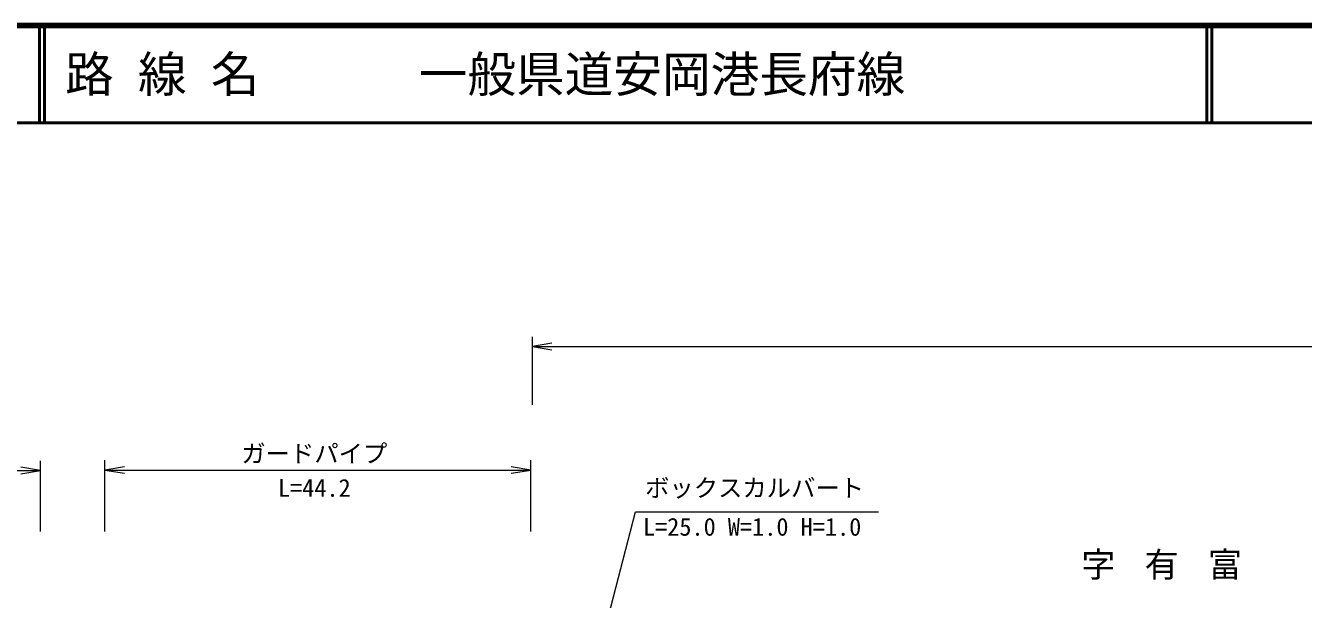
# Model space of a CAD drawing. Units: millimetres at full size, sheet at 1:1000; details may follow other scales. Extents: x 40000 to 680000, y 20000 to 380000.
# Drawn here: x 176320 to 307667, y 320998 to 380000 of the extents above; entities that cross this region are included whole.
import ezdxf
from ezdxf.enums import TextEntityAlignment as Align

# ---------------------------------------------------------------- set-up
doc = ezdxf.new("R2010")
doc.units = ezdxf.units.MM
doc.header["$LTSCALE"] = 1000
doc.layers.add('M-BMK-HTXT', color=7, linetype='Continuous')
doc.layers.add('M-TTL-TXT', color=7, linetype='Continuous')
for name, color, linetype, lineweight in [('M-STR-HTXT', 7, 'Continuous', 13), ('M-TTL', 2, 'Continuous', 140), ('M-TTL-LINE', 7, 'Continuous', 50)]:
    doc.layers.add(name, color=color, linetype=linetype, lineweight=lineweight)
doc.styles.add('ＭＳ ゴシック', font='')
doc.styles.get('ＭＳ ゴシック').set_extended_font_data('MS Gothic')

# ---------------------------------------------------------------- blocks, each defined once
blk = doc.blocks.new('open_arrow')
at = {"color": 0, "linetype": 'Continuous', "lineweight": -2}
blk.add_lwpolyline([(7.5, 1.25), (0, 0), (7.5, -1.25)], dxfattribs=at)

msp = doc.modelspace()

# ---------------------------------------------------------------- linework, layer by layer
at = {"layer": 'M-STR-HTXT'}
for p, q in [((228420, 341000), (228420, 348000)), ((228420, 347000), (450963, 347000)), ((177841, 328000), (177841, 335258)), ((184474, 328000), (184474, 335305)), ((228247, 328000), (228247, 335305)), ((64427, 334258), (177841, 334258)), ((184474, 334305), (228247, 334305))]:
    msp.add_line(p, q, dxfattribs=at)
msp.add_lwpolyline([(229245, 292284), (239000, 330000), (264000, 330000)], dxfattribs=at)
at = {"layer": 'M-TTL'}
msp.add_line((680000, 380000), (40000, 380000), dxfattribs=at)
at = {"layer": 'M-TTL-LINE'}
for p, q in [((177750, 380000), (177750, 370000)), ((178250, 380000), (178250, 370000)), ((297750, 380000), (297750, 370000)), ((298250, 380000), (298250, 370000)), ((40000, 370000), (680000, 370000))]:
    msp.add_line(p, q, dxfattribs=at)

# ---------------------------------------------------------------- block references
at = {"layer": 'M-STR-HTXT', "xscale": 267, "yscale": 267}
for p in [(228420, 347000), (184474, 334305)]:
    msp.add_blockref('open_arrow', p, dxfattribs=at)
at = {"layer": 'M-STR-HTXT', "xscale": 267, "yscale": 267, "rotation": 180}
for p in [(177841, 334258), (228247, 334305)]:
    msp.add_blockref('open_arrow', p, dxfattribs=at)

# ---------------------------------------------------------------- texts
at = {"layer": 'M-BMK-HTXT', "insert": (294597, 323020), "char_height": 2566, "attachment_point": 8, "style": 'ＭＳ ゴシック'}
msp.add_mtext('\\T1.86;字有富', dxfattribs=at)
at = {"layer": 'M-STR-HTXT', "style": 'ＭＳ ゴシック'}
msp.add_text('ガードパイプ', height=1833, dxfattribs=at).set_placement((206000, 336000), align=Align.MIDDLE_CENTER)
for s, p in [('L=44.2', (206000, 331000)), ('L=25.0 W=1.0 H=1.0', (251000, 327000))]:
    msp.add_text(s, height=1833, dxfattribs=at).set_placement(p, align=Align.BOTTOM_CENTER)
msp.add_text('ボックスカルバート', height=1833, dxfattribs=at).set_placement((240000, 331000), align=Align.BOTTOM_LEFT)
at = {"layer": 'M-TTL-TXT', "style": 'ＭＳ ゴシック'}
for s, p in [('路 線 名', (180380, 375000)), ('一般県道安岡港長府線', (216734, 375000))]:
    msp.add_text(s, height=3666, dxfattribs=at).set_placement(p, align=Align.MIDDLE_LEFT)

doc.saveas('drawing.dxf')
